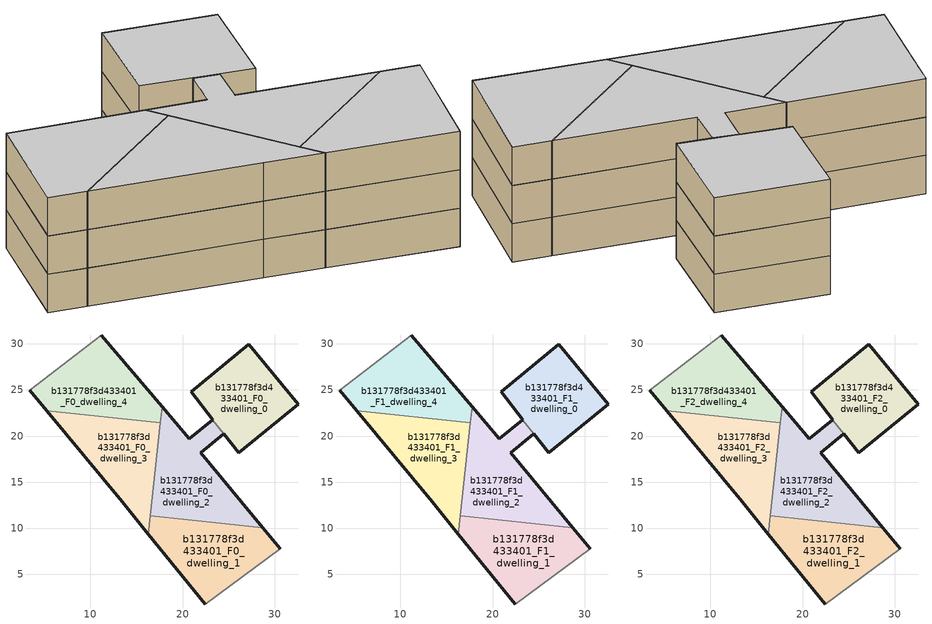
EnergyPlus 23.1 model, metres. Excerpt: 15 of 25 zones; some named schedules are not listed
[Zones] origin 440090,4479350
b131778f3d433401_F0_dwelling_0
 floor ground (EU_floor_Construction): 32.51,23.43 27.18,29.95 20.91,24.81 23.26,21.77 23.29,21.73 23.27,21.72 26.06,18.19 z0
 wall outside (EU_wall_Construction): 23.26,21.77 20.91,24.81 27.18,29.95 32.51,23.43 26.06,18.19 24.45,20.23 z0:3; 23.27,21.76,3 23.27,21.76,0 23.26,21.77,0
 wall to b131778f3d433401_F0_dwelling_2 (EU_wall_Construction): 24.45,20.23 23.27,21.72 23.29,21.73 23.27,21.76 z0:3
b131778f3d433401_F0_dwelling_1
 floor ground (EU_floor_Construction): 30.56,7.8 28.71,10.04 16.49,11.35 16.28,9.36 22.44,1.8 z0
 wall outside (EU_wall_Construction): 22.44,1.8 16.28,9.36 / 28.71,10.04 30.56,7.8 z0:3
 wall adiabatic (EU_wall_Construction): 30.56,7.8 22.44,1.8 z0:3
 wall to b131778f3d433401_F0_dwelling_2 (EU_wall_Construction): 16.49,11.35 28.71,10.04 z0:3
 wall to b131778f3d433401_F0_dwelling_3 (EU_wall_Construction): 16.28,9.36 16.49,11.35 z0:3
b131778f3d433401_F0_dwelling_2
 floor ground (EU_floor_Construction): 28.71,10.04 21.97,18.19 24.45,20.23 23.27,21.72 23.29,21.73 23.27,21.76 20.69,19.72 17.76,23.18 16.49,11.35 z0
 wall outside (EU_wall_Construction): 17.76,23.18 20.69,19.72 23.27,21.76 / 24.45,20.23 21.97,18.19 28.71,10.04 z0:3
 wall to b131778f3d433401_F0_dwelling_4 (EU_wall_Construction): 17.57,21.43 17.76,23.18 z0:3
 wall to b131778f3d433401_F0_dwelling_3 (EU_wall_Construction): 16.49,11.35 17.57,21.43 z0:3
b131778f3d433401_F0_dwelling_3
 floor ground (EU_floor_Construction): 16.28,9.36 17.57,21.43 5.26,22.75 13.43,12.86 z0
 wall outside (EU_wall_Construction): 16.28,9.36 13.43,12.86 5.26,22.75 z0:3
 wall to b131778f3d433401_F0_dwelling_4 (EU_wall_Construction): 5.26,22.75 17.57,21.43 z0:3
b131778f3d433401_F0_dwelling_4
 floor ground (EU_floor_Construction): 17.57,21.43 17.76,23.18 11.2,30.96 3.44,24.95 5.26,22.75 z0
 wall outside (EU_wall_Construction): 5.26,22.75 3.44,24.95 / 11.2,30.96 17.76,23.18 z0:3
 wall adiabatic (EU_wall_Construction): 3.44,24.95 11.2,30.96 z0:3
b131778f3d433401_F1_dwelling_0
 floor to b131778f3d433401_F0_dwelling_0 (EU_floor_Construction): 32.51,23.43 27.18,29.95 20.91,24.81 23.26,21.77 23.29,21.73 23.27,21.72 26.06,18.19 z3
 wall outside (EU_wall_Construction): 23.26,21.77 20.91,24.81 27.18,29.95 32.51,23.43 26.06,18.19 24.45,20.23 z3:6; 23.27,21.76,6 23.27,21.76,3 23.26,21.77,3
 wall to b131778f3d433401_F1_dwelling_2 (EU_wall_Construction): 24.45,20.23 23.27,21.72 23.29,21.73 23.27,21.76 z3:6
b131778f3d433401_F1_dwelling_1
 floor to b131778f3d433401_F0_dwelling_1 (EU_floor_Construction): 30.56,7.8 28.71,10.04 16.49,11.35 16.28,9.36 22.44,1.8 z3
 wall outside (EU_wall_Construction): 22.44,1.8 16.28,9.36 / 28.71,10.04 30.56,7.8 z3:6
 wall adiabatic (EU_wall_Construction): 30.56,7.8 22.44,1.8 z3:6
 wall to b131778f3d433401_F1_dwelling_2 (EU_wall_Construction): 16.49,11.35 28.71,10.04 z3:6
 wall to b131778f3d433401_F1_dwelling_3 (EU_wall_Construction): 16.28,9.36 16.49,11.35 z3:6
b131778f3d433401_F1_dwelling_2
 floor to b131778f3d433401_F0_dwelling_2 (EU_floor_Construction): 28.71,10.04 21.96,18.19 24.45,20.23 23.27,21.72 23.29,21.73 23.26,21.76 20.69,19.72 17.76,23.18 16.49,11.35 z3
 wall outside (EU_wall_Construction): 17.76,23.18 20.69,19.72 23.27,21.76 / 24.45,20.23 21.97,18.19 28.71,10.04 z3:6
 wall to b131778f3d433401_F1_dwelling_4 (EU_wall_Construction): 17.57,21.43 17.76,23.18 z3:6
 wall to b131778f3d433401_F1_dwelling_3 (EU_wall_Construction): 16.49,11.35 17.57,21.43 z3:6
b131778f3d433401_F1_dwelling_3
 floor to b131778f3d433401_F0_dwelling_3 (EU_floor_Construction): 16.28,9.36 17.57,21.43 5.26,22.75 13.43,12.86 z3
 wall outside (EU_wall_Construction): 16.28,9.36 13.43,12.86 5.26,22.75 z3:6
 wall to b131778f3d433401_F1_dwelling_4 (EU_wall_Construction): 5.26,22.75 17.57,21.43 z3:6
b131778f3d433401_F1_dwelling_4
 floor to b131778f3d433401_F0_dwelling_4 (EU_floor_Construction): 17.57,21.43 17.76,23.18 11.2,30.96 3.44,24.95 5.26,22.75 z3
 wall outside (EU_wall_Construction): 5.26,22.75 3.44,24.95 / 11.2,30.96 17.76,23.18 z3:6
 wall adiabatic (EU_wall_Construction): 3.44,24.95 11.2,30.96 z3:6
b131778f3d433401_F2_dwelling_0
 floor to b131778f3d433401_F1_dwelling_0 (EU_floor_Construction): 32.51,23.43 27.18,29.95 20.91,24.81 23.26,21.77 23.29,21.73 23.27,21.72 26.06,18.19 z6
 wall outside (EU_wall_Construction): 23.26,21.77 20.91,24.81 27.18,29.95 32.51,23.43 26.06,18.19 24.45,20.23 z6:9; 23.27,21.76,9 23.27,21.76,6 23.26,21.77,6
 wall to b131778f3d433401_F2_dwelling_2 (EU_wall_Construction): 24.45,20.23 23.27,21.72 23.29,21.73 23.27,21.76 z6:9
 ceiling to b131778f3d433401_F3_dwelling_0 (EU_floor_Construction): 27.18,29.95 32.51,23.43 26.06,18.19 23.27,21.72 23.29,21.73 23.26,21.77 20.91,24.81 z9
b131778f3d433401_F2_dwelling_1
 floor to b131778f3d433401_F1_dwelling_1 (EU_floor_Construction): 30.56,7.8 28.71,10.04 16.49,11.35 16.28,9.36 22.44,1.8 z6
 wall outside (EU_wall_Construction): 22.44,1.8 16.28,9.36 / 28.71,10.04 30.56,7.8 z6:9
 wall adiabatic (EU_wall_Construction): 30.56,7.8 22.44,1.8 z6:9
 wall to b131778f3d433401_F2_dwelling_2 (EU_wall_Construction): 16.49,11.35 28.71,10.04 z6:9
 wall to b131778f3d433401_F2_dwelling_3 (EU_wall_Construction): 16.28,9.36 16.49,11.35 z6:9
 ceiling to b131778f3d433401_F3_dwelling_1 (EU_floor_Construction): 28.71,10.04 30.56,7.8 22.44,1.8 16.28,9.36 16.49,11.35 z9
b131778f3d433401_F2_dwelling_2
 floor to b131778f3d433401_F1_dwelling_2 (EU_floor_Construction): 28.71,10.04 21.96,18.19 24.45,20.23 23.27,21.72 23.29,21.73 23.26,21.76 20.69,19.72 17.76,23.18 16.49,11.35 z6
 wall outside (EU_wall_Construction): 17.76,23.18 20.69,19.72 23.27,21.76 / 24.45,20.23 21.97,18.19 28.71,10.04 z6:9
 wall to b131778f3d433401_F2_dwelling_4 (EU_wall_Construction): 17.57,21.43 17.76,23.18 z6:9
 wall to b131778f3d433401_F2_dwelling_3 (EU_wall_Construction): 16.49,11.35 17.57,21.43 z6:9
 ceiling to b131778f3d433401_F3_dwelling_2 (EU_floor_Construction): 24.45,20.23 21.96,18.19 28.71,10.04 16.49,11.35 17.76,23.18 20.69,19.72 23.26,21.76 23.29,21.73 23.27,21.72 z9
b131778f3d433401_F2_dwelling_3
 floor to b131778f3d433401_F1_dwelling_3 (EU_floor_Construction): 16.28,9.36 17.57,21.43 5.26,22.75 13.43,12.86 z6
 wall outside (EU_wall_Construction): 16.28,9.36 13.43,12.86 5.26,22.75 z6:9
 wall to b131778f3d433401_F2_dwelling_4 (EU_wall_Construction): 5.26,22.75 17.57,21.43 z6:9
 ceiling to b131778f3d433401_F3_dwelling_3 (EU_floor_Construction): 17.57,21.43 16.28,9.36 13.43,12.86 5.26,22.75 z9
b131778f3d433401_F2_dwelling_4
 floor to b131778f3d433401_F1_dwelling_4 (EU_floor_Construction): 17.57,21.43 17.76,23.18 11.2,30.96 3.44,24.95 5.26,22.75 z6
 wall outside (EU_wall_Construction): 5.26,22.75 3.44,24.95 / 11.2,30.96 17.76,23.18 z6:9
 wall adiabatic (EU_wall_Construction): 3.44,24.95 11.2,30.96 z6:9
 ceiling to b131778f3d433401_F3_dwelling_4 (EU_floor_Construction): 11.2,30.96 17.76,23.18 17.57,21.43 5.26,22.75 3.44,24.95 z9
[Building]
EU S2 Campaign: North Axis=0; Terrain=City; Solar Distribution=FullExterior
[Site:Location]
Madrid: Latitude=40.5; Longitude=-3.5; Time Zone=1; Elevation=609
[SizingPeriod:WeatherFileDays]
AnnualSizingPeriod: Begin Month=1; Begin Day of Month=1; End Month=12; End Day of Month=31; Day of Week for Start Day=Monday; Use Weather File Daylight Saving Period=No; Use Weather File Rain and Snow Indicators=No
[MATERIAL]
EU_InternalMass_Material: Roughness=MediumRough; Thickness=0.1; Conductivity=1; Density=1800; Specific Heat=900; Thermal Absorptance=0.9; Solar Absorptance=0.7; Visible Absorptance=0.7
[MATERIAL:NOMASS] Roughness=MediumRough; Thermal Absorptance=0.9; Solar Absorptance=0.7; Visible Absorptance=0.7
Name | Thermal Resistance
EU_wall_NoMass | 0.609216
EU_floor_NoMass | 0.568163
[CONSTRUCTION]
EU_wall_Construction: EU_wall_NoMass
EU_floor_Construction: EU_floor_NoMass
EU_InternalMass_Construction: EU_InternalMass_Material
[ZONE] Type=1; Multiplier=1; Ceiling Height=autocalculate; Floor Area=autocalculate; Part of Total Floor Area=Yes
Name | Volume
b131778f3d433401_F0_dwelling_0 | 207.253
b131778f3d433401_F1_dwelling_0; b131778f3d433401_F2_dwelling_0 | 207.254
b131778f3d433401_F0_dwelling_1 | 227.91
b131778f3d433401_F1_dwelling_1; b131778f3d433401_F2_dwelling_1 | 227.909
b131778f3d433401_F0_dwelling_2; b131778f3d433401_F1_dwelling_2; b131778f3d433401_F2_dwelling_2 | 239.435
b131778f3d433401_F0_dwelling_3; b131778f3d433401_F1_dwelling_3; b131778f3d433401_F2_dwelling_3 | 224.889
b131778f3d433401_F0_dwelling_4 | 224.856
b131778f3d433401_F1_dwelling_4; b131778f3d433401_F2_dwelling_4 | 224.857
[INTERNALMASS] Construction=EU_InternalMass_Construction
Name | Zone or ZoneList | Surface Area
b131778f3d433401_F0_dwelling_0_EU_InternalMass | b131778f3d433401_F0_dwelling_0 | 69.0824
b131778f3d433401_F0_dwelling_1_EU_InternalMass | b131778f3d433401_F0_dwelling_1 | 75.9712
b131778f3d433401_F0_dwelling_2_EU_InternalMass | b131778f3d433401_F0_dwelling_2 | 79.8158
b131778f3d433401_F0_dwelling_3_EU_InternalMass | b131778f3d433401_F0_dwelling_3 | 74.9647
b131778f3d433401_F0_dwelling_4_EU_InternalMass | b131778f3d433401_F0_dwelling_4 | 74.9527
b131778f3d433401_F1_dwelling_0_EU_InternalMass | b131778f3d433401_F1_dwelling_0 | 69.0824
b131778f3d433401_F1_dwelling_1_EU_InternalMass | b131778f3d433401_F1_dwelling_1 | 75.9712
b131778f3d433401_F1_dwelling_2_EU_InternalMass | b131778f3d433401_F1_dwelling_2 | 79.8158
b131778f3d433401_F1_dwelling_3_EU_InternalMass | b131778f3d433401_F1_dwelling_3 | 74.9647
b131778f3d433401_F1_dwelling_4_EU_InternalMass | b131778f3d433401_F1_dwelling_4 | 74.9527
b131778f3d433401_F2_dwelling_0_EU_InternalMass | b131778f3d433401_F2_dwelling_0 | 69.0824
b131778f3d433401_F2_dwelling_1_EU_InternalMass | b131778f3d433401_F2_dwelling_1 | 75.9712
b131778f3d433401_F2_dwelling_2_EU_InternalMass | b131778f3d433401_F2_dwelling_2 | 79.8158
b131778f3d433401_F2_dwelling_3_EU_InternalMass | b131778f3d433401_F2_dwelling_3 | 74.9647
b131778f3d433401_F2_dwelling_4_EU_InternalMass | b131778f3d433401_F2_dwelling_4 | 74.9527
[OTHEREQUIPMENT] Fuel Type=Electricity; Design Level Calculation Method=Watts/Area; Power per Zone Floor Area=1; Fraction Latent=0; Fraction Radiant=0; Fraction Lost=0; Carbon Dioxide Generation Rate=0; EndUse Subcategory=EU_Step8_InternalGains
Name | Zone or ZoneList or Space or SpaceList | Schedule
EU_Step8_InternalGain_b131778f3d433401_F0_dwelling_0_f000 | b131778f3d433401_F0_dwelling_0 | EU_Step8_GainSchedule_b131778f3d433401_F0_dwelling_0_f000
EU_Step8_InternalGain_b131778f3d433401_F0_dwelling_1_f000 | b131778f3d433401_F0_dwelling_1 | EU_Step8_GainSchedule_b131778f3d433401_F0_dwelling_1_f000
EU_Step8_InternalGain_b131778f3d433401_F0_dwelling_2_f000 | b131778f3d433401_F0_dwelling_2 | EU_Step8_GainSchedule_b131778f3d433401_F0_dwelling_2_f000
EU_Step8_InternalGain_b131778f3d433401_F0_dwelling_3_f000 | b131778f3d433401_F0_dwelling_3 | EU_Step8_GainSchedule_b131778f3d433401_F0_dwelling_3_f000
EU_Step8_InternalGain_b131778f3d433401_F0_dwelling_4_f000 | b131778f3d433401_F0_dwelling_4 | EU_Step8_GainSchedule_b131778f3d433401_F0_dwelling_4_f000
EU_Step8_InternalGain_b131778f3d433401_F1_dwelling_0_f000 | b131778f3d433401_F1_dwelling_0 | EU_Step8_GainSchedule_b131778f3d433401_F1_dwelling_0_f000
EU_Step8_InternalGain_b131778f3d433401_F1_dwelling_1_f000 | b131778f3d433401_F1_dwelling_1 | EU_Step8_GainSchedule_b131778f3d433401_F1_dwelling_1_f000
EU_Step8_InternalGain_b131778f3d433401_F1_dwelling_2_f000 | b131778f3d433401_F1_dwelling_2 | EU_Step8_GainSchedule_b131778f3d433401_F1_dwelling_2_f000
EU_Step8_InternalGain_b131778f3d433401_F1_dwelling_3_f000 | b131778f3d433401_F1_dwelling_3 | EU_Step8_GainSchedule_b131778f3d433401_F1_dwelling_3_f000
EU_Step8_InternalGain_b131778f3d433401_F1_dwelling_4_f000 | b131778f3d433401_F1_dwelling_4 | EU_Step8_GainSchedule_b131778f3d433401_F1_dwelling_4_f000
EU_Step8_InternalGain_b131778f3d433401_F2_dwelling_0_f000 | b131778f3d433401_F2_dwelling_0 | EU_Step8_GainSchedule_b131778f3d433401_F2_dwelling_0_f000
EU_Step8_InternalGain_b131778f3d433401_F2_dwelling_1_f000 | b131778f3d433401_F2_dwelling_1 | EU_Step8_GainSchedule_b131778f3d433401_F2_dwelling_1_f000
EU_Step8_InternalGain_b131778f3d433401_F2_dwelling_2_f000 | b131778f3d433401_F2_dwelling_2 | EU_Step8_GainSchedule_b131778f3d433401_F2_dwelling_2_f000
EU_Step8_InternalGain_b131778f3d433401_F2_dwelling_3_f000 | b131778f3d433401_F2_dwelling_3 | EU_Step8_GainSchedule_b131778f3d433401_F2_dwelling_3_f000
EU_Step8_InternalGain_b131778f3d433401_F2_dwelling_4_f000 | b131778f3d433401_F2_dwelling_4 | EU_Step8_GainSchedule_b131778f3d433401_F2_dwelling_4_f000
[ZONEVENTILATION:DESIGNFLOWRATE] Schedule=EU_AlwaysOn; Design Flow Rate Calculation Method=AirChanges/Hour; Air Changes per Hour=0.752966; Ventilation Type=Natural; Fan Pressure Rise=0; Fan Total Efficiency=1; Constant Term Coefficient=1; Temperature Term Coefficient=0; Velocity Term Coefficient=0; Velocity Squared Term Coefficient=0; Minimum Indoor Temperature=-100; Maximum Indoor Temperature=100; Delta Temperature=-100; Minimum Outdoor Temperature=-100; Maximum Outdoor Temperature=100; Maximum Wind Speed=40
Name | Zone or ZoneList or Space or SpaceList
EU_ConstantAir_b131778f3d433401_F0_dwelling_0 | b131778f3d433401_F0_dwelling_0
EU_ConstantAir_b131778f3d433401_F0_dwelling_1 | b131778f3d433401_F0_dwelling_1
EU_ConstantAir_b131778f3d433401_F0_dwelling_2 | b131778f3d433401_F0_dwelling_2
EU_ConstantAir_b131778f3d433401_F0_dwelling_3 | b131778f3d433401_F0_dwelling_3
EU_ConstantAir_b131778f3d433401_F0_dwelling_4 | b131778f3d433401_F0_dwelling_4
EU_ConstantAir_b131778f3d433401_F1_dwelling_0 | b131778f3d433401_F1_dwelling_0
EU_ConstantAir_b131778f3d433401_F1_dwelling_1 | b131778f3d433401_F1_dwelling_1
EU_ConstantAir_b131778f3d433401_F1_dwelling_2 | b131778f3d433401_F1_dwelling_2
EU_ConstantAir_b131778f3d433401_F1_dwelling_3 | b131778f3d433401_F1_dwelling_3
EU_ConstantAir_b131778f3d433401_F1_dwelling_4 | b131778f3d433401_F1_dwelling_4
EU_ConstantAir_b131778f3d433401_F2_dwelling_0 | b131778f3d433401_F2_dwelling_0
EU_ConstantAir_b131778f3d433401_F2_dwelling_1 | b131778f3d433401_F2_dwelling_1
EU_ConstantAir_b131778f3d433401_F2_dwelling_2 | b131778f3d433401_F2_dwelling_2
EU_ConstantAir_b131778f3d433401_F2_dwelling_3 | b131778f3d433401_F2_dwelling_3
EU_ConstantAir_b131778f3d433401_F2_dwelling_4 | b131778f3d433401_F2_dwelling_4
[HVACTEMPLATE:THERMOSTAT] Constant Heating Setpoint=20; Constant Cooling Setpoint=50
EU_HeatOnly_b131778f3d433401_F0_dwelling_0; EU_HeatOnly_b131778f3d433401_F0_dwelling_1; EU_HeatOnly_b131778f3d433401_F0_dwelling_2; EU_HeatOnly_b131778f3d433401_F0_dwelling_3; EU_HeatOnly_b131778f3d433401_F0_dwelling_4; EU_HeatOnly_b131778f3d433401_F1_dwelling_0; EU_HeatOnly_b131778f3d433401_F1_dwelling_1; EU_HeatOnly_b131778f3d433401_F1_dwelling_2; EU_HeatOnly_b131778f3d433401_F1_dwelling_3; EU_HeatOnly_b131778f3d433401_F1_dwelling_4; EU_HeatOnly_b131778f3d433401_F2_dwelling_0; EU_HeatOnly_b131778f3d433401_F2_dwelling_1; EU_HeatOnly_b131778f3d433401_F2_dwelling_2; EU_HeatOnly_b131778f3d433401_F2_dwelling_3; EU_HeatOnly_b131778f3d433401_F2_dwelling_4; EU_HeatOnly_b131778f3d433401_F3_dwelling_0; EU_HeatOnly_b131778f3d433401_F3_dwelling_1; EU_HeatOnly_b131778f3d433401_F3_dwelling_2; EU_HeatOnly_b131778f3d433401_F3_dwelling_3; EU_HeatOnly_b131778f3d433401_F3_dwelling_4; EU_HeatOnly_b131778f3d433401_F4_dwelling_0; EU_HeatOnly_b131778f3d433401_F4_dwelling_1; EU_HeatOnly_b131778f3d433401_F4_dwelling_2; EU_HeatOnly_b131778f3d433401_F4_dwelling_3; EU_HeatOnly_b131778f3d433401_F4_dwelling_4
[HVACTEMPLATE:ZONE:IDEALLOADSAIRSYSTEM] System Availability Schedule=EU_AlwaysOn; Maximum Heating Supply Air Temperature=50; Minimum Cooling Supply Air Temperature=13; Maximum Heating Supply Air Humidity Ratio=0.0156; Minimum Cooling Supply Air Humidity Ratio=0.0077; Heating Limit=NoLimit; Cooling Limit=NoLimit; Heating Availability Schedule=EU_AlwaysOn; Cooling Availability Schedule=EU_CoolingOff; Dehumidification Control Type=ConstantSensibleHeatRatio; Cooling Sensible Heat Ratio=0.7; Dehumidification Setpoint=60; Humidification Control Type=None; Humidification Setpoint=30; Outdoor Air Method=None; Outdoor Air Flow Rate per Person=0.00944; Outdoor Air Flow Rate per Zone Floor Area=0; Outdoor Air Flow Rate per Zone=0; Demand Controlled Ventilation Type=None; Outdoor Air Economizer Type=NoEconomizer; Heat Recovery Type=None; Sensible Heat Recovery Effectiveness=0.7; Latent Heat Recovery Effectiveness=0.65
Name | Template Thermostat
b131778f3d433401_F0_dwelling_0 | EU_HeatOnly_b131778f3d433401_F0_dwelling_0
b131778f3d433401_F0_dwelling_1 | EU_HeatOnly_b131778f3d433401_F0_dwelling_1
b131778f3d433401_F0_dwelling_2 | EU_HeatOnly_b131778f3d433401_F0_dwelling_2
b131778f3d433401_F0_dwelling_3 | EU_HeatOnly_b131778f3d433401_F0_dwelling_3
b131778f3d433401_F0_dwelling_4 | EU_HeatOnly_b131778f3d433401_F0_dwelling_4
b131778f3d433401_F1_dwelling_0 | EU_HeatOnly_b131778f3d433401_F1_dwelling_0
b131778f3d433401_F1_dwelling_1 | EU_HeatOnly_b131778f3d433401_F1_dwelling_1
b131778f3d433401_F1_dwelling_2 | EU_HeatOnly_b131778f3d433401_F1_dwelling_2
b131778f3d433401_F1_dwelling_3 | EU_HeatOnly_b131778f3d433401_F1_dwelling_3
b131778f3d433401_F1_dwelling_4 | EU_HeatOnly_b131778f3d433401_F1_dwelling_4
b131778f3d433401_F2_dwelling_0 | EU_HeatOnly_b131778f3d433401_F2_dwelling_0
b131778f3d433401_F2_dwelling_1 | EU_HeatOnly_b131778f3d433401_F2_dwelling_1
b131778f3d433401_F2_dwelling_2 | EU_HeatOnly_b131778f3d433401_F2_dwelling_2
b131778f3d433401_F2_dwelling_3 | EU_HeatOnly_b131778f3d433401_F2_dwelling_3
b131778f3d433401_F2_dwelling_4 | EU_HeatOnly_b131778f3d433401_F2_dwelling_4
[SIZING:ZONE] Zone Cooling Design Supply Air Temperature Input Method=SupplyAirTemperature; Zone Cooling Design Supply Air Temperature=13; Zone Heating Design Supply Air Temperature Input Method=SupplyAirTemperature; Zone Heating Design Supply Air Temperature=50; Zone Cooling Design Supply Air Humidity Ratio=0.008; Zone Heating Design Supply Air Humidity Ratio=0.008; Cooling Design Air Flow Method=DesignDay; Cooling Design Air Flow Rate=0; Cooling Minimum Air Flow per Zone Floor Area=0.000762; Cooling Minimum Air Flow=0; Cooling Minimum Air Flow Fraction=0.2; Heating Design Air Flow Method=DesignDay; Heating Design Air Flow Rate=0; Heating Maximum Air Flow per Zone Floor Area=0.002032; Heating Maximum Air Flow=0.141576; Heating Maximum Air Flow Fraction=0.3; Account for Dedicated Outdoor Air System=No; Dedicated Outdoor Air System Control Strategy=NeutralSupplyAir; Dedicated Outdoor Air Low Setpoint Temperature for Design=autosize; Dedicated Outdoor Air High Setpoint Temperature for Design=autosize; Zone Load Sizing Method=Sensible Load Only No Latent Load; Zone Latent Cooling Design Supply Air Humidity Ratio Input Method=HumidityRatioDifference; Zone Cooling Design Supply Air Humidity Ratio Difference=0.005; Zone Latent Heating Design Supply Air Humidity Ratio Input Method=HumidityRatioDifference; Zone Humidification Design Supply Air Humidity Ratio Difference=0.005
b131778f3d433401_F0_dwelling_0; b131778f3d433401_F0_dwelling_1; b131778f3d433401_F0_dwelling_2; b131778f3d433401_F0_dwelling_3; b131778f3d433401_F0_dwelling_4; b131778f3d433401_F1_dwelling_0; b131778f3d433401_F1_dwelling_1; b131778f3d433401_F1_dwelling_2; b131778f3d433401_F1_dwelling_3; b131778f3d433401_F1_dwelling_4; b131778f3d433401_F2_dwelling_0; b131778f3d433401_F2_dwelling_1; b131778f3d433401_F2_dwelling_2; b131778f3d433401_F2_dwelling_3; b131778f3d433401_F2_dwelling_4
[SCHEDULE:FILE] Column Number=1; Rows to Skip at Top=0; Number of Hours of Data=8760; Column Separator=Comma; Interpolate to Timestep=No; Minutes per Item=60; Adjust Schedule for Daylight Savings=Yes
Name | File
EU_Step8_GainSchedule_b131778f3d433401_F0_dwelling_0_f000 | ../../schedules/b131778f3d433401/b131778f3d433401_F0_dwelling_0_f000_gain.csv
EU_Step8_GainSchedule_b131778f3d433401_F0_dwelling_1_f000 | ../../schedules/b131778f3d433401/b131778f3d433401_F0_dwelling_1_f000_gain.csv
EU_Step8_GainSchedule_b131778f3d433401_F0_dwelling_2_f000 | ../../schedules/b131778f3d433401/b131778f3d433401_F0_dwelling_2_f000_gain.csv
